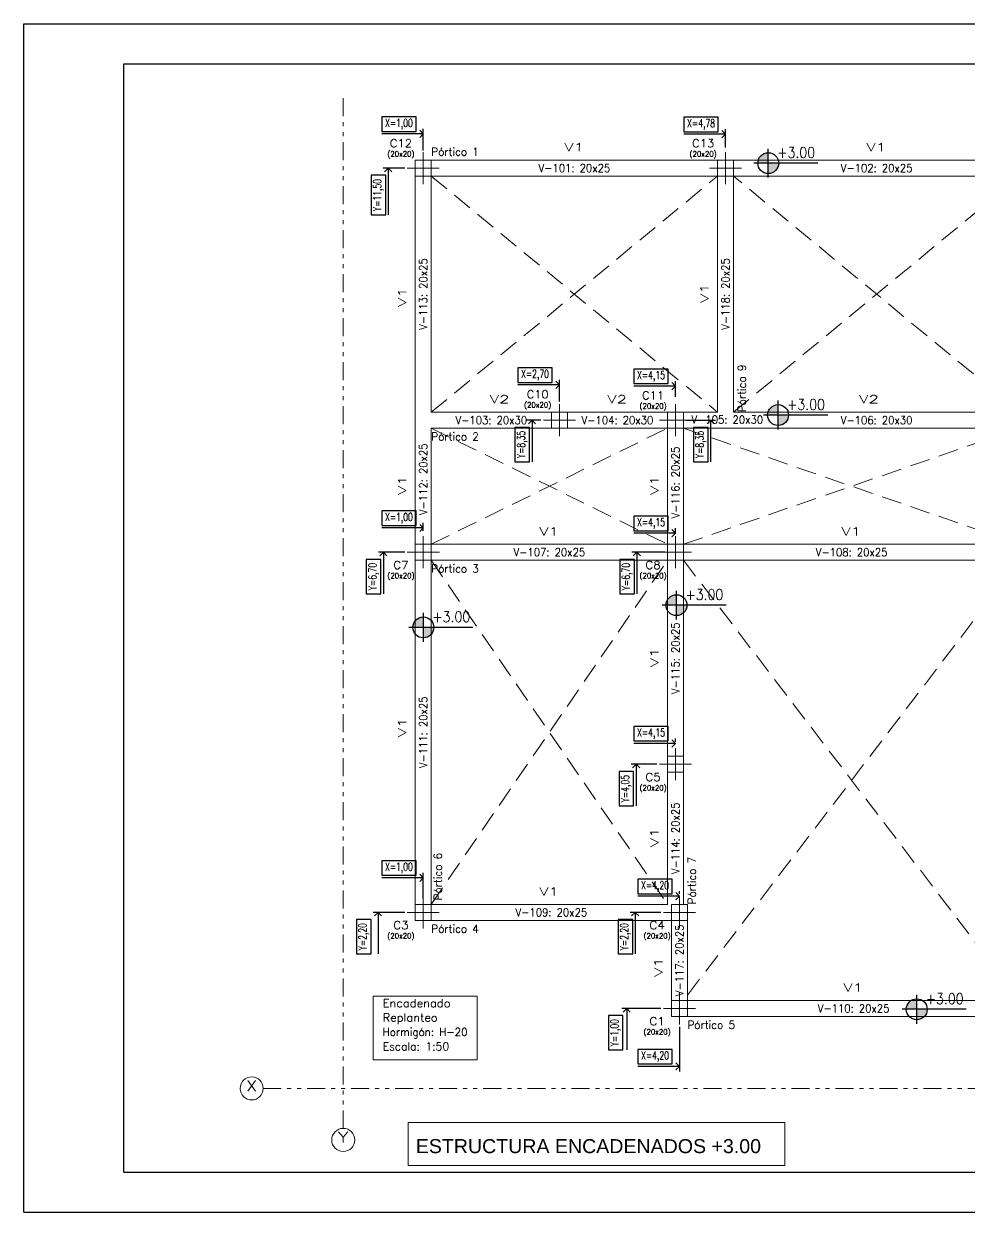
# Model space of a CAD drawing. Header units: millimetres. Extents: x 2686.2 to 2770.2, y 1378.2 to 1450.
# Drawn here: x 2686.19 to 2709.81, y 1378.24 to 1407.94 of the extents above; entities that cross this region are included whole.
import ezdxf
from ezdxf.enums import TextEntityAlignment as Align

# ---------------------------------------------------------------- set-up
doc = ezdxf.new("R2010")
doc.units = ezdxf.units.MM
doc.linetypes.add('CYPE_RAYAPUNTOPUNTO', pattern=[0.45, 0.225, -0.075, 0, -0.075, 0, -0.075])
doc.linetypes.add('TRAZO_HUECO', pattern=[0.75, 0.5, -0.25])
for name, color, linetype, lineweight in [('0.40', 3, 'Continuous', 40), ('COLUMNA_DIM', 4, 'Continuous', 9), ('COLUMNA_REF', 3, 'Continuous', 9), ('COLUMNAS_EJES', 1, 'Continuous', 0), ('COTAS_REF_LINEAS', 2, 'Continuous', 0), ('COTAS_REPLANTEO', 3, 'CYPE_RAYAPUNTOPUNTO', 0), ('PA_SIMB_HUEC', 7, 'Continuous', 0), ('PILAR_HORMIGON', 2, 'Continuous', 20), ('REFERENCIAS', 2, 'Continuous', 9), ('TABLAS', 1, 'Continuous', 9), ('VIG_CARAS', 5, 'Continuous', 9), ('VIG_DIM_VIGAS', 3, 'Continuous', 9), ('VIG_INT_DESC', 6, 'Continuous', 0), ('VIG_REF_PORTICOS', 3, 'Continuous', 9)]:
    doc.layers.add(name, color=color, linetype=linetype, lineweight=lineweight)
doc.layers.add('00-FORMATO', color=7, linetype='Continuous')
doc.layers.add('COTAS-PARCIALES', color=2, linetype='Continuous')
doc.styles.add('CYPETXT', font='romans__.ttf', dxfattribs={"height": 0.2})
doc.styles.add('Estilo1', font='romans.shx', dxfattribs={"width": 0.85, "height": 0.12})
doc.styles.add('FORMATO', font='swiss.ttf')
doc.styles.add('ROMANS-ICR', font='romans.shx', dxfattribs={"width": 0.7})
doc.dimstyles.new('COTA 1-100 Prog. X', dxfattribs={"dimscale": 0.1, "dimtxt": 2, "dimasz": 1.8, "dimexe": 1.25, "dimexo": 0.625, "dimgap": -0.625, "dimtad": 1, "dimjust": 2, "dimlfac": 0.5, "dimzin": 1, "dimtxsty": 'ROMANS-ICR', "dimblk": 'OPEN90', "dimcen": 2.5, "dimse1": 1, "dimsd1": 1, "dimclrt": 3, "dimadec": 0, "dimazin": 0, "dimtfac": 1, "dimtmove": 0, "dimatfit": 3, "dimfxl": 1.25, "dimarcsym": 0})
doc.dimstyles.new('COTA 1-100 Prog.Y', dxfattribs={"dimscale": 0.1, "dimtxt": 2, "dimasz": 1.8, "dimexe": 1.25, "dimexo": 0.625, "dimgap": -0.625, "dimtad": 1, "dimjust": 2, "dimlfac": 0.5, "dimzin": 1, "dimtxsty": 'ROMANS-ICR', "dimblk": 'OPEN90', "dimcen": 2.5, "dimse1": 1, "dimsd1": 1, "dimclrt": 3, "dimadec": 0, "dimazin": 0, "dimtfac": 1, "dimtmove": 0, "dimatfit": 3, "dimfxl": 1.25, "dimarcsym": 0})

# ---------------------------------------------------------------- blocks, each defined once
blk = doc.blocks.new('Ejes de la columna')
at = {"layer": 'COLUMNAS_EJES'}
for p, q in [((0, -0.5), (0, 0.5)), ((-0.5, 0), (0.5, 0))]:
    blk.add_line(p, q, dxfattribs=at)
blk = doc.blocks.new('_Open90')
at = {"layer": '0.40', "color": 0, "lineweight": -2}
for p, q in [((0, 0), (-1, 0)), ((-0.5, 0.5), (0, 0)), ((0, 0), (-0.5, -0.5))]:
    blk.add_line(p, q, dxfattribs=at)
blk = doc.blocks.new('*D34')
at = {"color": 0, "lineweight": -2, "transparency": 16777216}
for p, q in [((2695.993, 1387.027), (2695.135, 1387.027)), ((2695.135, 1387.027), (2695.135, 1386.664)), ((2695.993, 1386.664), (2695.993, 1387.027)), ((2696.173, 1386.083), (2696.173, 1386.727)), ((2695.135, 1386.664), (2695.993, 1386.664)), ((2695.993, 1386.602), (2695.135, 1386.602))]:
    blk.add_line(p, q, dxfattribs=at)
at = {"layer": 'Defpoints', "color": 0, "transparency": 16777216}
for p in [(2694.168, 1386.428), (2696.173, 1386.602), (2696.173, 1386.021)]:
    blk.add_point(p, dxfattribs=at)
at = {"color": 0, "lineweight": -2, "transparency": 16777216, "xscale": 0.18, "yscale": 0.18, "zscale": 0.18}
blk.add_blockref('_Open90', (2696.173, 1386.602), dxfattribs=at)
at = {"color": 3, "transparency": 16777216, "insert": (2695.564, 1386.846), "char_height": 0.2, "attachment_point": 5, "style": 'ROMANS-ICR'}
blk.add_mtext('X=1,00', dxfattribs=at)
blk = doc.blocks.new('*D74')
at = {"color": 0, "lineweight": -2, "transparency": 16777216}
for p, q in [((2694.868, 1385.557), (2694.505, 1385.557)), ((2694.505, 1385.557), (2694.505, 1384.699)), ((2694.868, 1384.699), (2694.868, 1385.557)), ((2695.711, 1385.737), (2694.917, 1385.737)), ((2695.042, 1385.557), (2695.042, 1384.699)), ((2694.505, 1384.699), (2694.868, 1384.699))]:
    blk.add_line(p, q, dxfattribs=at)
at = {"layer": 'Defpoints', "color": 0, "transparency": 16777216}
for p in [(2695.042, 1385.737), (2695.773, 1385.737), (2695.098, 1381.337)]:
    blk.add_point(p, dxfattribs=at)
at = {"color": 0, "lineweight": -2, "transparency": 16777216, "xscale": 0.18, "yscale": 0.18, "zscale": 0.18, "rotation": 90}
blk.add_blockref('_Open90', (2695.042, 1385.737), dxfattribs=at)
at = {"color": 3, "transparency": 16777216, "insert": (2694.687, 1385.128), "char_height": 0.2, "attachment_point": 5, "rotation": 90, "style": 'ROMANS-ICR'}
blk.add_mtext('Y=2,20', dxfattribs=at)
blk = doc.blocks.new('*D35')
at = {"color": 0, "lineweight": -2, "transparency": 16777216}
for p, q in [((2695.711, 1394.737), (2695.051, 1394.737)), ((2695.113, 1394.557), (2694.75, 1394.557)), ((2694.75, 1394.557), (2694.75, 1393.699)), ((2695.113, 1393.699), (2695.113, 1394.557)), ((2695.176, 1394.557), (2695.176, 1393.699)), ((2694.75, 1393.699), (2695.113, 1393.699))]:
    blk.add_line(p, q, dxfattribs=at)
at = {"layer": 'Defpoints', "color": 0, "transparency": 16777216}
for p in [(2695.176, 1394.737), (2695.773, 1394.737), (2695.231, 1381.337)]:
    blk.add_point(p, dxfattribs=at)
at = {"color": 0, "lineweight": -2, "transparency": 16777216, "xscale": 0.18, "yscale": 0.18, "zscale": 0.18, "rotation": 90}
blk.add_blockref('_Open90', (2695.176, 1394.737), dxfattribs=at)
at = {"color": 3, "transparency": 16777216, "insert": (2694.932, 1394.128), "char_height": 0.2, "attachment_point": 5, "rotation": 90, "style": 'ROMANS-ICR'}
blk.add_mtext('Y=6,70', dxfattribs=at)
blk = doc.blocks.new('*D36')
at = {"color": 0, "lineweight": -2, "transparency": 16777216}
for p, q in [((2699.111, 1398.037), (2698.764, 1398.037)), ((2698.826, 1397.857), (2698.463, 1397.857)), ((2698.463, 1397.857), (2698.463, 1396.999)), ((2698.826, 1396.999), (2698.826, 1397.857)), ((2698.889, 1397.857), (2698.889, 1396.999)), ((2698.463, 1396.999), (2698.826, 1396.999))]:
    blk.add_line(p, q, dxfattribs=at)
at = {"layer": 'Defpoints', "color": 0, "transparency": 16777216}
for p in [(2698.889, 1398.037), (2699.173, 1398.037), (2698.631, 1381.337)]:
    blk.add_point(p, dxfattribs=at)
at = {"color": 0, "lineweight": -2, "transparency": 16777216, "xscale": 0.18, "yscale": 0.18, "zscale": 0.18, "rotation": 90}
blk.add_blockref('_Open90', (2698.889, 1398.037), dxfattribs=at)
at = {"color": 3, "transparency": 16777216, "insert": (2698.645, 1397.428), "char_height": 0.2, "attachment_point": 5, "rotation": 90, "style": 'ROMANS-ICR'}
blk.add_mtext('Y=8,35', dxfattribs=at)
blk = doc.blocks.new('*D37')
at = {"color": 0, "lineweight": -2, "transparency": 16777216}
for p, q in [((2695.711, 1404.337), (2695.173, 1404.337)), ((2695.235, 1404.157), (2694.872, 1404.157)), ((2694.872, 1404.157), (2694.872, 1403.166)), ((2695.235, 1403.166), (2695.235, 1404.157)), ((2695.298, 1404.157), (2695.298, 1403.166)), ((2694.872, 1403.166), (2695.235, 1403.166))]:
    blk.add_line(p, q, dxfattribs=at)
at = {"layer": 'Defpoints', "color": 0, "transparency": 16777216}
for p in [(2695.298, 1404.337), (2695.773, 1404.337), (2695.231, 1381.337)]:
    blk.add_point(p, dxfattribs=at)
at = {"color": 0, "lineweight": -2, "transparency": 16777216, "xscale": 0.18, "yscale": 0.18, "zscale": 0.18, "rotation": 90}
blk.add_blockref('_Open90', (2695.298, 1404.337), dxfattribs=at)
at = {"color": 3, "transparency": 16777216, "insert": (2695.054, 1403.662), "char_height": 0.2, "attachment_point": 5, "rotation": 90, "style": 'ROMANS-ICR'}
blk.add_mtext('Y=11,50', dxfattribs=at)
blk = doc.blocks.new('*D38')
at = {"color": 0, "lineweight": -2, "transparency": 16777216}
for p, q in [((2702.011, 1389.437), (2701.365, 1389.437)), ((2701.427, 1389.257), (2701.064, 1389.257)), ((2701.064, 1389.257), (2701.064, 1388.399)), ((2701.427, 1388.399), (2701.427, 1389.257)), ((2701.49, 1389.257), (2701.49, 1388.399)), ((2701.064, 1388.399), (2701.427, 1388.399))]:
    blk.add_line(p, q, dxfattribs=at)
at = {"layer": 'Defpoints', "color": 0, "transparency": 16777216}
for p in [(2701.49, 1389.437), (2702.073, 1389.437), (2701.531, 1381.337)]:
    blk.add_point(p, dxfattribs=at)
at = {"color": 0, "lineweight": -2, "transparency": 16777216, "xscale": 0.18, "yscale": 0.18, "zscale": 0.18, "rotation": 90}
blk.add_blockref('_Open90', (2701.49, 1389.437), dxfattribs=at)
at = {"color": 3, "transparency": 16777216, "insert": (2701.245, 1388.828), "char_height": 0.2, "attachment_point": 5, "rotation": 90, "style": 'ROMANS-ICR'}
blk.add_mtext('Y=4,05', dxfattribs=at)
blk = doc.blocks.new('*D39')
at = {"color": 0, "lineweight": -2, "transparency": 16777216}
for p, q in [((2702.736, 1398.037), (2703.476, 1398.037)), ((2703.288, 1397.857), (2702.925, 1397.857)), ((2702.925, 1397.857), (2702.925, 1396.999)), ((2703.288, 1396.999), (2703.288, 1397.857)), ((2703.351, 1397.857), (2703.351, 1396.999)), ((2702.925, 1396.999), (2703.288, 1396.999))]:
    blk.add_line(p, q, dxfattribs=at)
at = {"layer": 'Defpoints', "color": 0, "transparency": 16777216}
for p in [(2702.673, 1398.037), (2703.351, 1398.037), (2701.531, 1381.337)]:
    blk.add_point(p, dxfattribs=at)
at = {"color": 0, "lineweight": -2, "transparency": 16777216, "xscale": 0.18, "yscale": 0.18, "zscale": 0.18, "rotation": 90}
blk.add_blockref('_Open90', (2703.351, 1398.037), dxfattribs=at)
at = {"color": 3, "transparency": 16777216, "insert": (2703.107, 1397.428), "char_height": 0.2, "attachment_point": 5, "rotation": 90, "style": 'ROMANS-ICR'}
blk.add_mtext('Y=8,35', dxfattribs=at)
blk = doc.blocks.new('*D40')
at = {"color": 0, "lineweight": -2, "transparency": 16777216}
for p, q in [((2702.211, 1394.737), (2701.385, 1394.737)), ((2701.447, 1394.557), (2701.084, 1394.557)), ((2701.084, 1394.557), (2701.084, 1393.699)), ((2701.447, 1393.699), (2701.447, 1394.557)), ((2701.51, 1394.557), (2701.51, 1393.699)), ((2701.084, 1393.699), (2701.447, 1393.699))]:
    blk.add_line(p, q, dxfattribs=at)
at = {"layer": 'Defpoints', "color": 0, "transparency": 16777216}
for p in [(2701.51, 1394.737), (2702.273, 1394.737), (2701.731, 1381.337)]:
    blk.add_point(p, dxfattribs=at)
at = {"color": 0, "lineweight": -2, "transparency": 16777216, "xscale": 0.18, "yscale": 0.18, "zscale": 0.18, "rotation": 90}
blk.add_blockref('_Open90', (2701.51, 1394.737), dxfattribs=at)
at = {"color": 3, "transparency": 16777216, "insert": (2701.266, 1394.128), "char_height": 0.2, "attachment_point": 5, "rotation": 90, "style": 'ROMANS-ICR'}
blk.add_mtext('Y=6,70', dxfattribs=at)
blk = doc.blocks.new('*D75')
at = {"color": 0, "lineweight": -2, "transparency": 16777216}
for p, q in [((2701.16, 1383.157), (2700.797, 1383.157)), ((2700.797, 1383.157), (2700.797, 1382.299)), ((2702.111, 1383.337), (2701.13, 1383.337)), ((2701.16, 1382.299), (2701.16, 1383.157)), ((2701.255, 1383.157), (2701.255, 1382.299)), ((2700.797, 1382.299), (2701.16, 1382.299))]:
    blk.add_line(p, q, dxfattribs=at)
at = {"layer": 'Defpoints', "color": 0, "transparency": 16777216}
for p in [(2701.255, 1383.337), (2702.173, 1383.337), (2701.961, 1381.337)]:
    blk.add_point(p, dxfattribs=at)
at = {"color": 0, "lineweight": -2, "transparency": 16777216, "xscale": 0.18, "yscale": 0.18, "zscale": 0.18, "rotation": 90}
blk.add_blockref('_Open90', (2701.255, 1383.337), dxfattribs=at)
at = {"color": 3, "transparency": 16777216, "insert": (2700.979, 1382.728), "char_height": 0.2, "attachment_point": 5, "rotation": 90, "style": 'ROMANS-ICR'}
blk.add_mtext('Y=1,00', dxfattribs=at)
blk = doc.blocks.new('*D44')
at = {"color": 0, "lineweight": -2, "transparency": 16777216}
for p, q in [((2701.404, 1385.557), (2701.041, 1385.557)), ((2701.041, 1385.557), (2701.041, 1384.699)), ((2702.111, 1385.737), (2701.342, 1385.737)), ((2701.404, 1384.699), (2701.404, 1385.557)), ((2701.467, 1385.557), (2701.467, 1384.699)), ((2701.041, 1384.699), (2701.404, 1384.699))]:
    blk.add_line(p, q, dxfattribs=at)
at = {"layer": 'Defpoints', "color": 0, "transparency": 16777216}
for p in [(2701.467, 1385.737), (2702.173, 1385.737), (2702.406, 1381.337)]:
    blk.add_point(p, dxfattribs=at)
at = {"color": 0, "lineweight": -2, "transparency": 16777216, "xscale": 0.18, "yscale": 0.18, "zscale": 0.18, "rotation": 90}
blk.add_blockref('_Open90', (2701.467, 1385.737), dxfattribs=at)
at = {"color": 3, "transparency": 16777216, "insert": (2701.223, 1385.128), "char_height": 0.2, "attachment_point": 5, "rotation": 90, "style": 'ROMANS-ICR'}
blk.add_mtext('Y=2,20', dxfattribs=at)
blk = doc.blocks.new('*D76')
at = {"color": 0, "lineweight": -2, "transparency": 16777216}
for p, q in [((2695.993, 1405.616), (2695.135, 1405.616)), ((2695.135, 1405.616), (2695.135, 1405.253)), ((2695.993, 1405.253), (2695.993, 1405.616)), ((2695.135, 1405.253), (2695.993, 1405.253)), ((2695.993, 1405.191), (2695.135, 1405.191)), ((2696.173, 1404.773), (2696.173, 1405.316))]:
    blk.add_line(p, q, dxfattribs=at)
at = {"layer": 'Defpoints', "color": 0, "transparency": 16777216}
for p in [(2696.173, 1405.191), (2694.173, 1404.711), (2696.173, 1404.711)]:
    blk.add_point(p, dxfattribs=at)
at = {"color": 0, "lineweight": -2, "transparency": 16777216, "xscale": 0.18, "yscale": 0.18, "zscale": 0.18}
blk.add_blockref('_Open90', (2696.173, 1405.191), dxfattribs=at)
at = {"color": 3, "transparency": 16777216, "insert": (2695.564, 1405.435), "char_height": 0.2, "attachment_point": 5, "style": 'ROMANS-ICR'}
blk.add_mtext('X=1,00', dxfattribs=at)
blk = doc.blocks.new('*D77')
at = {"color": 0, "lineweight": -2, "transparency": 16777216}
for p, q in [((2703.543, 1405.607), (2702.685, 1405.607)), ((2702.685, 1405.607), (2702.685, 1405.244)), ((2703.543, 1405.244), (2703.543, 1405.607)), ((2702.685, 1405.244), (2703.543, 1405.244)), ((2703.543, 1405.182), (2702.685, 1405.182)), ((2703.723, 1404.851), (2703.723, 1405.307))]:
    blk.add_line(p, q, dxfattribs=at)
at = {"layer": 'Defpoints', "color": 0, "transparency": 16777216}
for p in [(2703.723, 1405.182), (2694.173, 1404.789), (2703.723, 1404.789)]:
    blk.add_point(p, dxfattribs=at)
at = {"color": 0, "lineweight": -2, "transparency": 16777216, "xscale": 0.18, "yscale": 0.18, "zscale": 0.18}
blk.add_blockref('_Open90', (2703.723, 1405.182), dxfattribs=at)
at = {"color": 3, "transparency": 16777216, "insert": (2703.114, 1405.426), "char_height": 0.2, "attachment_point": 5, "style": 'ROMANS-ICR'}
blk.add_mtext('X=4,78', dxfattribs=at)
blk = doc.blocks.new('*D78')
at = {"color": 0, "lineweight": -2, "transparency": 16777216}
for p, q in [((2711.093, 1405.403), (2710.235, 1405.403)), ((2710.235, 1405.403), (2710.235, 1405.04)), ((2711.093, 1405.04), (2711.093, 1405.403)), ((2710.235, 1405.04), (2711.093, 1405.04)), ((2711.093, 1404.977), (2710.235, 1404.977)), ((2711.273, 1404.8), (2711.273, 1405.102))]:
    blk.add_line(p, q, dxfattribs=at)
at = {"layer": 'Defpoints', "color": 0, "transparency": 16777216}
for p in [(2711.273, 1404.977), (2711.273, 1404.737), (2694.173, 1404.398)]:
    blk.add_point(p, dxfattribs=at)
at = {"color": 0, "lineweight": -2, "transparency": 16777216, "xscale": 0.18, "yscale": 0.18, "zscale": 0.18}
blk.add_blockref('_Open90', (2711.273, 1404.977), dxfattribs=at)
at = {"color": 3, "transparency": 16777216, "insert": (2710.664, 1405.221), "char_height": 0.2, "attachment_point": 5, "style": 'ROMANS-ICR'}
blk.add_mtext('X=8,55', dxfattribs=at)
blk = doc.blocks.new('*D79')
at = {"color": 0, "lineweight": -2, "transparency": 16777216}
for p, q in [((2699.393, 1399.345), (2698.535, 1399.345)), ((2698.535, 1399.345), (2698.535, 1398.982)), ((2699.393, 1398.982), (2699.393, 1399.345)), ((2698.535, 1398.982), (2699.393, 1398.982)), ((2699.393, 1398.92), (2698.535, 1398.92)), ((2699.573, 1398.5), (2699.573, 1399.045))]:
    blk.add_line(p, q, dxfattribs=at)
at = {"layer": 'Defpoints', "color": 0, "transparency": 16777216}
for p in [(2699.573, 1398.92), (2699.573, 1398.437), (2694.173, 1397.421)]:
    blk.add_point(p, dxfattribs=at)
at = {"color": 0, "lineweight": -2, "transparency": 16777216, "xscale": 0.18, "yscale": 0.18, "zscale": 0.18}
blk.add_blockref('_Open90', (2699.573, 1398.92), dxfattribs=at)
at = {"color": 3, "transparency": 16777216, "insert": (2698.964, 1399.164), "char_height": 0.2, "attachment_point": 5, "style": 'ROMANS-ICR'}
blk.add_mtext('X=2,70', dxfattribs=at)
blk = doc.blocks.new('*D80')
at = {"color": 0, "lineweight": -2, "transparency": 16777216}
for p, q in [((2702.293, 1399.314), (2701.435, 1399.314)), ((2701.435, 1399.314), (2701.435, 1398.951)), ((2702.293, 1398.951), (2702.293, 1399.314)), ((2701.435, 1398.951), (2702.293, 1398.951)), ((2702.293, 1398.888), (2701.435, 1398.888)), ((2702.473, 1398.618), (2702.473, 1399.013))]:
    blk.add_line(p, q, dxfattribs=at)
at = {"layer": 'Defpoints', "color": 0, "transparency": 16777216}
for p in [(2702.473, 1398.888), (2694.173, 1398.556), (2702.473, 1398.556)]:
    blk.add_point(p, dxfattribs=at)
at = {"color": 0, "lineweight": -2, "transparency": 16777216, "xscale": 0.18, "yscale": 0.18, "zscale": 0.18}
blk.add_blockref('_Open90', (2702.473, 1398.888), dxfattribs=at)
at = {"color": 3, "transparency": 16777216, "insert": (2701.864, 1399.133), "char_height": 0.2, "attachment_point": 5, "style": 'ROMANS-ICR'}
blk.add_mtext('X=4,15', dxfattribs=at)
blk = doc.blocks.new('*D81')
at = {"color": 0, "lineweight": -2, "transparency": 16777216}
for p, q in [((2695.994, 1395.77), (2695.135, 1395.77)), ((2695.135, 1395.77), (2695.135, 1395.407)), ((2695.994, 1395.407), (2695.994, 1395.77)), ((2695.135, 1395.407), (2695.994, 1395.407)), ((2695.994, 1395.344), (2695.135, 1395.344)), ((2696.174, 1395.269), (2696.174, 1395.469))]:
    blk.add_line(p, q, dxfattribs=at)
at = {"layer": 'Defpoints', "color": 0, "transparency": 16777216}
for p in [(2696.174, 1395.344), (2694.173, 1395.206), (2696.174, 1395.206)]:
    blk.add_point(p, dxfattribs=at)
at = {"color": 0, "lineweight": -2, "transparency": 16777216, "xscale": 0.18, "yscale": 0.18, "zscale": 0.18}
blk.add_blockref('_Open90', (2696.174, 1395.344), dxfattribs=at)
at = {"color": 3, "transparency": 16777216, "insert": (2695.564, 1395.588), "char_height": 0.2, "attachment_point": 5, "style": 'ROMANS-ICR'}
blk.add_mtext('X=1,00', dxfattribs=at)
blk = doc.blocks.new('*D82')
at = {"color": 0, "lineweight": -2, "transparency": 16777216}
for p, q in [((2702.293, 1395.638), (2701.435, 1395.638)), ((2701.435, 1395.638), (2701.435, 1395.275)), ((2702.293, 1395.275), (2702.293, 1395.638)), ((2702.473, 1395.2), (2702.473, 1395.337)), ((2701.435, 1395.275), (2702.293, 1395.275)), ((2702.293, 1395.212), (2701.435, 1395.212))]:
    blk.add_line(p, q, dxfattribs=at)
at = {"layer": 'Defpoints', "color": 0, "transparency": 16777216}
for p in [(2694.173, 1395.344), (2702.473, 1395.212), (2702.473, 1395.137)]:
    blk.add_point(p, dxfattribs=at)
at = {"color": 0, "lineweight": -2, "transparency": 16777216, "xscale": 0.18, "yscale": 0.18, "zscale": 0.18}
blk.add_blockref('_Open90', (2702.473, 1395.212), dxfattribs=at)
at = {"color": 3, "transparency": 16777216, "insert": (2701.864, 1395.456), "char_height": 0.2, "attachment_point": 5, "style": 'ROMANS-ICR'}
blk.add_mtext('X=4,15', dxfattribs=at)
blk = doc.blocks.new('*D83')
at = {"color": 0, "lineweight": -2, "transparency": 16777216}
for p, q in [((2711.093, 1395.783), (2710.235, 1395.783)), ((2710.235, 1395.783), (2710.235, 1395.42)), ((2711.093, 1395.42), (2711.093, 1395.783)), ((2710.235, 1395.42), (2711.093, 1395.42)), ((2711.093, 1395.357), (2710.235, 1395.357)), ((2711.273, 1395.2), (2711.273, 1395.482))]:
    blk.add_line(p, q, dxfattribs=at)
at = {"layer": 'Defpoints', "color": 0, "transparency": 16777216}
for p in [(2711.273, 1395.357), (2694.173, 1395.212), (2711.273, 1395.137)]:
    blk.add_point(p, dxfattribs=at)
at = {"color": 0, "lineweight": -2, "transparency": 16777216, "xscale": 0.18, "yscale": 0.18, "zscale": 0.18}
blk.add_blockref('_Open90', (2711.273, 1395.357), dxfattribs=at)
at = {"color": 3, "transparency": 16777216, "insert": (2710.664, 1395.601), "char_height": 0.2, "attachment_point": 5, "style": 'ROMANS-ICR'}
blk.add_mtext('X=8,55', dxfattribs=at)
blk = doc.blocks.new('*D84')
at = {"color": 0, "lineweight": -2, "transparency": 16777216}
for p, q in [((2702.293, 1390.383), (2701.435, 1390.383)), ((2701.435, 1390.383), (2701.435, 1390.02)), ((2702.293, 1390.02), (2702.293, 1390.383)), ((2701.435, 1390.02), (2702.293, 1390.02)), ((2702.473, 1389.999), (2702.473, 1390.082)), ((2702.293, 1389.957), (2701.435, 1389.957))]:
    blk.add_line(p, q, dxfattribs=at)
at = {"layer": 'Defpoints', "color": 0, "transparency": 16777216}
for p in [(2694.173, 1389.936), (2702.473, 1389.957), (2702.473, 1389.936)]:
    blk.add_point(p, dxfattribs=at)
at = {"color": 0, "lineweight": -2, "transparency": 16777216, "xscale": 0.18, "yscale": 0.18, "zscale": 0.18}
blk.add_blockref('_Open90', (2702.473, 1389.957), dxfattribs=at)
at = {"color": 3, "transparency": 16777216, "insert": (2701.864, 1390.201), "char_height": 0.2, "attachment_point": 5, "style": 'ROMANS-ICR'}
blk.add_mtext('X=4,15', dxfattribs=at)
blk = doc.blocks.new('*D85')
at = {"color": 0, "lineweight": -2, "transparency": 16777216}
for p, q in [((2711.093, 1390.505), (2710.235, 1390.505)), ((2710.235, 1390.505), (2710.235, 1390.142)), ((2711.093, 1390.142), (2711.093, 1390.505)), ((2710.235, 1390.142), (2711.093, 1390.142)), ((2711.093, 1390.08), (2710.235, 1390.08)), ((2711.273, 1389.9), (2711.273, 1390.205))]:
    blk.add_line(p, q, dxfattribs=at)
at = {"layer": 'Defpoints', "color": 0, "transparency": 16777216}
for p in [(2711.273, 1390.08), (2711.273, 1389.837), (2694.173, 1389.448)]:
    blk.add_point(p, dxfattribs=at)
at = {"color": 0, "lineweight": -2, "transparency": 16777216, "xscale": 0.18, "yscale": 0.18, "zscale": 0.18}
blk.add_blockref('_Open90', (2711.273, 1390.08), dxfattribs=at)
at = {"color": 3, "transparency": 16777216, "insert": (2710.664, 1390.324), "char_height": 0.2, "attachment_point": 5, "style": 'ROMANS-ICR'}
blk.add_mtext('X=8,55', dxfattribs=at)
blk = doc.blocks.new('*D86')
at = {"color": 0, "lineweight": -2, "transparency": 16777216}
for p, q in [((2702.393, 1386.566), (2701.535, 1386.566)), ((2701.535, 1386.566), (2701.535, 1386.202)), ((2702.393, 1386.202), (2702.393, 1386.566)), ((2701.535, 1386.202), (2702.393, 1386.202)), ((2702.393, 1386.14), (2701.535, 1386.14)), ((2702.573, 1386.2), (2702.573, 1386.265))]:
    blk.add_line(p, q, dxfattribs=at)
at = {"layer": 'Defpoints', "color": 0, "transparency": 16777216}
for p in [(2694.173, 1386.817), (2702.573, 1386.14), (2702.573, 1386.137)]:
    blk.add_point(p, dxfattribs=at)
at = {"color": 0, "lineweight": -2, "transparency": 16777216, "xscale": 0.18, "yscale": 0.18, "zscale": 0.18}
blk.add_blockref('_Open90', (2702.573, 1386.14), dxfattribs=at)
at = {"color": 3, "transparency": 16777216, "insert": (2701.964, 1386.384), "char_height": 0.2, "attachment_point": 5, "style": 'ROMANS-ICR'}
blk.add_mtext('X=4,20', dxfattribs=at)
blk = doc.blocks.new('*D87')
at = {"color": 0, "lineweight": -2, "transparency": 16777216}
for p, q in [((2702.573, 1382.875), (2702.573, 1381.764)), ((2702.393, 1382.314), (2701.535, 1382.314)), ((2701.535, 1382.314), (2701.535, 1381.951)), ((2702.393, 1381.951), (2702.393, 1382.314)), ((2701.535, 1381.951), (2702.393, 1381.951)), ((2702.393, 1381.889), (2701.535, 1381.889))]:
    blk.add_line(p, q, dxfattribs=at)
at = {"layer": 'Defpoints', "color": 0, "transparency": 16777216}
for p in [(2694.173, 1383.107), (2702.573, 1382.937), (2702.573, 1381.889)]:
    blk.add_point(p, dxfattribs=at)
at = {"color": 0, "lineweight": -2, "transparency": 16777216, "xscale": 0.18, "yscale": 0.18, "zscale": 0.18}
blk.add_blockref('_Open90', (2702.573, 1381.889), dxfattribs=at)
at = {"color": 3, "transparency": 16777216, "insert": (2701.964, 1382.133), "char_height": 0.2, "attachment_point": 5, "style": 'ROMANS-ICR'}
blk.add_mtext('X=4,20', dxfattribs=at)
blk = doc.blocks.new('*D88')
at = {"color": 0, "lineweight": -2, "transparency": 16777216}
for p, q in [((2711.093, 1384.37), (2710.235, 1384.37)), ((2710.235, 1384.37), (2710.235, 1384.007)), ((2711.093, 1384.007), (2711.093, 1384.37)), ((2711.273, 1383.597), (2711.273, 1384.069)), ((2710.235, 1384.007), (2711.093, 1384.007)), ((2711.093, 1383.944), (2710.235, 1383.944))]:
    blk.add_line(p, q, dxfattribs=at)
at = {"layer": 'Defpoints', "color": 0, "transparency": 16777216}
for p in [(2711.273, 1383.944), (2711.273, 1383.534), (2694.173, 1382.622)]:
    blk.add_point(p, dxfattribs=at)
at = {"color": 0, "lineweight": -2, "transparency": 16777216, "xscale": 0.18, "yscale": 0.18, "zscale": 0.18}
blk.add_blockref('_Open90', (2711.273, 1383.944), dxfattribs=at)
at = {"color": 3, "transparency": 16777216, "insert": (2710.664, 1384.188), "char_height": 0.2, "attachment_point": 5, "style": 'ROMANS-ICR'}
blk.add_mtext('X=8,55', dxfattribs=at)

msp = doc.modelspace()

# ---------------------------------------------------------------- hatches: boundary and pattern name
at = {"layer": 'COTAS-PARCIALES', "ltscale": 0.25}
h = msp.add_hatch(color=256, dxfattribs=at)
h.dxf.hatch_style = 1
h.paths.add_polyline_path([(2704.791, 1404.461), (2704.791, 1404.722, 0.414214), (2704.53, 1404.461)])
h.paths.add_polyline_path([(2704.791, 1404.2, 0.414214), (2705.052, 1404.461), (2704.791, 1404.461)])
h = msp.add_hatch(color=256, dxfattribs=at)
h.dxf.hatch_style = 1
h.paths.add_polyline_path([(2705.037, 1398.165), (2705.037, 1398.426, 0.414214), (2704.776, 1398.165)])
h.paths.add_polyline_path([(2705.037, 1397.903, 0.414214), (2705.298, 1398.165), (2705.037, 1398.165)])
h = msp.add_hatch(color=256, dxfattribs=at)
h.dxf.hatch_style = 1
h.paths.add_polyline_path([(2702.498, 1393.414), (2702.498, 1393.675, 0.414214), (2702.237, 1393.414)])
h.paths.add_polyline_path([(2702.498, 1393.153, 0.414214), (2702.759, 1393.414), (2702.498, 1393.414)])
h = msp.add_hatch(color=256, dxfattribs=at)
h.dxf.hatch_style = 1
h.paths.add_polyline_path([(2696.175, 1392.859), (2696.175, 1393.12, 0.414214), (2695.914, 1392.859)])
h.paths.add_polyline_path([(2696.175, 1392.598, 0.414214), (2696.437, 1392.859), (2696.175, 1392.859)])
h = msp.add_hatch(color=256, dxfattribs=at)
h.dxf.hatch_style = 1
h.paths.add_polyline_path([(2708.501, 1383.315), (2708.501, 1383.576, 0.414214), (2708.239, 1383.315)])
h.paths.add_polyline_path([(2708.501, 1383.053, 0.414214), (2708.762, 1383.315), (2708.501, 1383.315)])

# ---------------------------------------------------------------- linework, layer by layer
at = {"layer": '00-FORMATO', "color": 3, "ltscale": 0.1}
for p, q in [((2686.192, 1378.243), (2686.192, 1407.943)), ((2686.192, 1407.943), (2770.192, 1407.943)), ((2688.692, 1379.243), (2688.692, 1406.943)), ((2688.692, 1406.943), (2769.192, 1406.943)), ((2688.692, 1379.243), (2769.192, 1379.243)), ((2686.192, 1378.243), (2770.192, 1378.243))]:
    msp.add_line(p, q, dxfattribs=at)
at = {"layer": 'COTAS-PARCIALES', "ltscale": 0.25}
for p, q in [((2704.791, 1404.1), (2704.791, 1404.822)), ((2706.03, 1404.461), (2704.43, 1404.461)), ((2705.037, 1397.803), (2705.037, 1398.526)), ((2706.276, 1398.165), (2704.676, 1398.165)), ((2702.498, 1393.053), (2702.498, 1393.775)), ((2703.737, 1393.414), (2702.137, 1393.414)), ((2696.175, 1392.498), (2696.175, 1393.22)), ((2697.414, 1392.859), (2695.814, 1392.859)), ((2708.501, 1382.953), (2708.501, 1383.676)), ((2709.739, 1383.315), (2708.139, 1383.315))]:
    msp.add_line(p, q, dxfattribs=at)
for centre in [(2704.791, 1404.461), (2705.037, 1398.165), (2702.498, 1393.414), (2696.175, 1392.859), (2708.501, 1383.315)]:
    msp.add_circle(centre, 0.261, dxfattribs=at)
at = {"layer": 'COTAS_REF_LINEAS'}
for centre in [(2691.886, 1381.337), (2694.173, 1380.05)]:
    msp.add_circle(centre, 0.288, dxfattribs=at)
at = {"layer": 'COTAS_REPLANTEO', "ltscale": 2}
for p, q in [((2694.173, 1380.337), (2694.173, 1406.134)), ((2692.173, 1381.337), (2714.167, 1381.337))]:
    msp.add_line(p, q, dxfattribs=at)
at = {"layer": 'PA_SIMB_HUEC', "linetype": 'TRAZO_HUECO'}
for p, q in [((2696.373, 1398.237), (2703.523, 1404.137)), ((2696.373, 1404.137), (2703.523, 1398.237)), ((2711.073, 1398.237), (2703.923, 1404.137)), ((2703.923, 1398.237), (2711.073, 1404.137)), ((2696.373, 1394.937), (2702.273, 1397.837)), ((2696.373, 1397.837), (2702.273, 1394.937)), ((2702.673, 1394.937), (2711.073, 1397.837)), ((2702.673, 1397.837), (2711.073, 1394.937)), ((2696.373, 1385.937), (2702.273, 1394.537)), ((2696.373, 1394.537), (2702.273, 1385.937)), ((2702.673, 1394.537), (2711.073, 1383.537)), ((2702.773, 1383.668), (2711.073, 1394.537))]:
    msp.add_line(p, q, dxfattribs=at)
at = {"layer": 'PILAR_HORMIGON'}
for points in [[(2695.973, 1404.137), (2696.373, 1404.137), (2696.373, 1404.537), (2695.973, 1404.537), (2695.973, 1404.137)], [(2703.523, 1404.137), (2703.923, 1404.137), (2703.923, 1404.537), (2703.523, 1404.537), (2703.523, 1404.137)], [(2699.373, 1397.837), (2699.773, 1397.837), (2699.773, 1398.237), (2699.373, 1398.237), (2699.373, 1397.837)], [(2702.273, 1397.837), (2702.673, 1397.837), (2702.673, 1398.237), (2702.273, 1398.237), (2702.273, 1397.837)], [(2695.974, 1394.537), (2696.374, 1394.537), (2696.374, 1394.937), (2695.974, 1394.937), (2695.974, 1394.537)], [(2702.273, 1394.537), (2702.673, 1394.537), (2702.673, 1394.937), (2702.273, 1394.937), (2702.273, 1394.537)], [(2702.273, 1389.237), (2702.673, 1389.237), (2702.673, 1389.637), (2702.273, 1389.637), (2702.273, 1389.237)], [(2695.973, 1385.537), (2696.373, 1385.537), (2696.373, 1385.937), (2695.973, 1385.937), (2695.973, 1385.537)], [(2702.373, 1385.537), (2702.773, 1385.537), (2702.773, 1385.937), (2702.373, 1385.937), (2702.373, 1385.537)], [(2702.373, 1383.137), (2702.773, 1383.137), (2702.773, 1383.537), (2702.373, 1383.537), (2702.373, 1383.137)]]:
    msp.add_lwpolyline(points, dxfattribs=at)
at = {"layer": 'REFERENCIAS', "ltscale": 10}
msp.add_lwpolyline([(2695.796, 1380.485), (2705.207, 1380.485), (2705.207, 1379.412), (2695.796, 1379.412)], close=True, dxfattribs=at)
at = {"layer": 'TABLAS'}
msp.add_lwpolyline([(2694.919, 1382.053), (2697.52, 1382.053), (2697.52, 1383.643), (2694.919, 1383.643), (2694.919, 1382.053)], dxfattribs=at)
at = {"layer": 'VIG_CARAS'}
for p, q in [((2696.373, 1404.537), (2703.523, 1404.537)), ((2703.923, 1404.537), (2711.073, 1404.537)), ((2695.973, 1385.937), (2695.973, 1404.137)), ((2696.373, 1404.137), (2703.523, 1404.137)), ((2696.373, 1398.237), (2696.373, 1404.137)), ((2703.523, 1398.237), (2703.523, 1404.137)), ((2703.923, 1404.137), (2711.073, 1404.137)), ((2703.923, 1398.237), (2703.923, 1404.137)), ((2696.373, 1398.237), (2699.373, 1398.237)), ((2699.773, 1398.237), (2702.273, 1398.237)), ((2702.673, 1398.237), (2703.523, 1398.237)), ((2703.923, 1398.237), (2711.073, 1398.237)), ((2696.373, 1394.937), (2696.373, 1397.837)), ((2696.373, 1397.837), (2699.373, 1397.837)), ((2699.773, 1397.837), (2702.273, 1397.837)), ((2702.273, 1394.937), (2702.273, 1397.837)), ((2702.673, 1397.837), (2711.073, 1397.837)), ((2702.673, 1394.937), (2702.673, 1397.837)), ((2696.374, 1394.937), (2702.273, 1394.937)), ((2702.673, 1394.937), (2711.073, 1394.937)), ((2696.373, 1385.937), (2696.373, 1394.537)), ((2696.374, 1394.537), (2702.273, 1394.537)), ((2702.273, 1389.637), (2702.273, 1394.537)), ((2702.673, 1394.537), (2711.073, 1394.537)), ((2702.673, 1389.637), (2702.673, 1394.537)), ((2702.273, 1385.937), (2702.273, 1389.237)), ((2702.673, 1385.937), (2702.673, 1389.237)), ((2696.373, 1385.937), (2702.273, 1385.937)), ((2696.373, 1385.537), (2702.373, 1385.537)), ((2702.373, 1383.537), (2702.373, 1385.537)), ((2702.773, 1383.537), (2702.773, 1385.537)), ((2702.773, 1383.537), (2711.073, 1383.537)), ((2702.773, 1383.137), (2711.073, 1383.137))]:
    msp.add_line(p, q, dxfattribs=at)

# ---------------------------------------------------------------- block references
at = {"layer": 'COLUMNAS_EJES', "xscale": 0.8, "yscale": 0.8, "zscale": 2}
for p in [(2696.173, 1404.337), (2703.723, 1404.337), (2699.573, 1398.037), (2702.473, 1398.037), (2696.174, 1394.737), (2702.473, 1394.737), (2702.473, 1389.437), (2696.173, 1385.737), (2702.573, 1385.737), (2702.573, 1383.337)]:
    msp.add_blockref('Ejes de la columna', p, dxfattribs=at)

# ---------------------------------------------------------------- texts
at = {"layer": '00-FORMATO', "color": 2, "ltscale": 0.1, "style": 'FORMATO'}
msp.add_text('ESTRUCTURA ENCADENADOS +3.00', height=0.35, dxfattribs=at).set_placement((2695.985, 1379.72))
at = {"layer": 'COLUMNA_DIM', "lineweight": 0, "style": 'CYPETXT', "width": 0.842426}
for p, p2 in [((2695.275, 1404.624), (2695.953, 1404.624)), ((2702.825, 1404.624), (2703.503, 1404.624)), ((2698.691, 1398.351), (2699.369, 1398.351)), ((2701.575, 1398.324), (2702.253, 1398.324)), ((2695.276, 1394.084), (2695.954, 1394.084)), ((2701.575, 1394.084), (2702.253, 1394.084)), ((2701.575, 1388.784), (2702.253, 1388.784)), ((2695.275, 1385.084), (2695.953, 1385.084)), ((2701.675, 1385.084), (2702.353, 1385.084)), ((2701.675, 1382.684), (2702.353, 1382.684))]:
    msp.add_text('(20x20)', height=0.1333, dxfattribs=at).set_placement(p, p2, align=Align.FIT)
at = {"layer": 'COLUMNA_REF', "style": 'CYPETXT'}
for s, width, p, p2 in [('C12', 0.883061, (2695.338, 1404.857), (2695.89, 1404.857)), ('C13', 0.883061, (2702.888, 1404.857), (2703.44, 1404.857)), ('C10', 0.883061, (2698.754, 1398.584), (2699.306, 1398.584)), ('C11', 0.883061, (2701.638, 1398.557), (2702.19, 1398.557)), ('C7', 0.887949, (2695.423, 1394.317), (2695.807, 1394.317)), ('C8', 0.887949, (2701.722, 1394.317), (2702.106, 1394.317)), ('C5', 0.887949, (2701.722, 1389.017), (2702.106, 1389.017)), ('C3', 0.887949, (2695.422, 1385.317), (2695.806, 1385.317)), ('C4', 0.887949, (2701.822, 1385.317), (2702.206, 1385.317)), ('C1', 0.887949, (2701.822, 1382.917), (2702.206, 1382.917))]:
    msp.add_text(s, height=0.2, dxfattribs=dict(at, width=width)).set_placement(p, p2, align=Align.FIT)
at = {"layer": 'COTAS-PARCIALES', "color": 2, "ltscale": 0.25, "char_height": 0.27, "width": 1.18842, "attachment_point": 1, "style": 'Estilo1'}
for insert in [(2705.052, 1404.861), (2705.298, 1398.565), (2702.759, 1393.814), (2696.437, 1393.259), (2708.762, 1383.715)]:
    msp.add_mtext('\\pi-0.035694;+3.00', dxfattribs=dict(at, insert=insert))
at = {"layer": 'COTAS_REF_LINEAS', "style": 'CYPETXT'}
for s, width, p, p2 in [('X', 1.027817, (2691.754, 1381.271), (2692.018, 1381.271)), ('Y', 1.138912, (2694.041, 1379.983), (2694.305, 1379.983))]:
    msp.add_text(s, height=0.267, dxfattribs=dict(at, width=width)).set_placement(p, p2, align=Align.FIT)
at = {"layer": 'TABLAS', "style": 'CYPETXT'}
for s, width, p, p2 in [('Encadenado', 0.9343, (2695.159, 1383.368), (2696.854, 1383.368)), ('Replanteo', 0.928362, (2695.159, 1383.008), (2696.533, 1383.008)), ('Hormigón: H-20', 0.814699, (2695.159, 1382.648), (2697.28, 1382.648)), ('Escala: 1:50', 0.852982, (2695.159, 1382.288), (2696.818, 1382.288))]:
    msp.add_text(s, height=0.2, dxfattribs=dict(at, width=width)).set_placement(p, p2, align=Align.FIT)
at = {"layer": 'VIG_DIM_VIGAS', "style": 'CYPETXT', "width": 0.800794}
for s, p, p2 in [('V-101: 20x25', (2699.053, 1404.237), (2700.844, 1404.237)), ('V-102: 20x25', (2706.603, 1404.237), (2708.394, 1404.237)), ('V-103: 20x30', (2696.978, 1397.937), (2698.769, 1397.937)), ('V-104: 20x30', (2700.128, 1397.937), (2701.919, 1397.937)), ('V-105: 20x30', (2702.873, 1397.95), (2704.664, 1397.95)), ('V-106: 20x30', (2706.603, 1397.937), (2708.394, 1397.937)), ('V-107: 20x25', (2698.428, 1394.637), (2700.219, 1394.637)), ('V-108: 20x25', (2705.978, 1394.637), (2707.769, 1394.637)), ('V-109: 20x25', (2698.478, 1385.637), (2700.269, 1385.637)), ('V-110: 20x25', (2706.028, 1383.237), (2707.819, 1383.237))]:
    msp.add_text(s, height=0.2, dxfattribs=at).set_placement(p, p2, align=Align.FIT)
for s, p, p2 in [('V-113: 20x25', (2696.273, 1400.292), (2696.273, 1402.083)), ('V-118: 20x25', (2703.823, 1400.292), (2703.823, 1402.083)), ('V-112: 20x25', (2696.273, 1395.665), (2696.273, 1397.456)), ('V-116: 20x25', (2702.573, 1395.583), (2702.573, 1397.374)), ('V-115: 20x25', (2702.573, 1391.192), (2702.573, 1392.983)), ('V-111: 20x25', (2696.273, 1389.342), (2696.273, 1391.133)), ('V-114: 20x25', (2702.573, 1386.692), (2702.573, 1388.483)), ('V-117: 20x25', (2702.673, 1383.642), (2702.673, 1385.433))]:
    msp.add_text(s, height=0.2, rotation=90, dxfattribs=at).set_placement(p, p2, align=Align.FIT)
at = {"layer": 'VIG_INT_DESC', "style": 'CYPETXT', "width": 1.234804}
for s, rotation, p, p2 in [(' V1', 359.822, (2699.486, 1404.76), (2700.188, 1404.758)), (' V1', 359.822, (2707.036, 1404.76), (2707.738, 1404.758)), (' V1', 89.822, (2703.296, 1400.755), (2703.299, 1401.457)), (' V1', 89.822, (2695.746, 1400.655), (2695.749, 1401.357)), (' V2', 359.822, (2697.623, 1398.46), (2698.326, 1398.458)), (' V2', 359.822, (2700.561, 1398.46), (2701.263, 1398.458)), (' V2', 359.822, (2706.851, 1398.46), (2707.553, 1398.458)), (' V1', 89.822, (2695.746, 1395.955), (2695.749, 1396.657)), (' V1', 89.822, (2702.046, 1395.955), (2702.049, 1396.657)), (' V1', 359.822, (2698.861, 1395.16), (2699.563, 1395.158)), (' V1', 359.822, (2706.411, 1395.16), (2707.113, 1395.158)), (' V1', 89.822, (2702.046, 1391.655), (2702.049, 1392.357)), (' V1', 89.822, (2695.746, 1389.905), (2695.749, 1390.607)), (' V1', 89.822, (2702.046, 1387.155), (2702.049, 1387.857)), (' V1', 359.822, (2698.861, 1386.16), (2699.563, 1386.158)), (' V1', 89.822, (2702.146, 1383.916), (2702.149, 1384.618)), (' V1', 359.822, (2706.461, 1383.76), (2707.163, 1383.758))]:
    msp.add_text(s, height=0.2, rotation=rotation, dxfattribs=at).set_placement(p, p2, align=Align.FIT)
at = {"layer": 'VIG_REF_PORTICOS', "style": 'CYPETXT', "width": 0.813084}
for s, p, p2 in [('Pórtico 1', (2696.373, 1404.647), (2697.561, 1404.647)), ('Pórtico 2', (2696.373, 1397.527), (2697.561, 1397.527)), ('Pórtico 3', (2696.374, 1394.227), (2697.562, 1394.227)), ('Pórtico 4', (2696.373, 1385.227), (2697.561, 1385.227)), ('Pórtico 5', (2702.773, 1382.827), (2703.961, 1382.827))]:
    msp.add_text(s, height=0.2, dxfattribs=at).set_placement(p, p2, align=Align.FIT)
for s, p, p2 in [('Pórtico 9', (2704.233, 1398.237), (2704.233, 1399.425)), ('Pórtico 6', (2696.637, 1386.036), (2696.637, 1387.224)), ('Pórtico 7', (2702.983, 1385.937), (2702.983, 1387.125))]:
    msp.add_text(s, height=0.2, rotation=90, dxfattribs=at).set_placement(p, p2, align=Align.FIT)

# ---------------------------------------------------------------- dimensions: what is measured, and where the dimension line sits
for base, p1, p2, picture, middle in [((2696.173, 1405.191), (2694.173, 1404.711), (2696.173, 1404.711), '*D76', (2695.564, 1405.435)), ((2703.72342971, 1405.18187375), (2694.1734297, 1404.78858732), (2703.72342971, 1404.78858732), '*D77', (2703.11426304, 1405.42592137)), ((2711.273, 1404.977), (2694.173, 1404.398), (2711.273, 1404.737), '*D78', (2710.664, 1405.221)), ((2699.573, 1398.92), (2694.173, 1397.421), (2699.573, 1398.437), '*D79', (2698.964, 1399.164)), ((2702.473, 1398.888), (2694.173, 1398.556), (2702.473, 1398.556), '*D80', (2701.864, 1399.133)), ((2711.273, 1395.357), (2694.173, 1395.212), (2711.273, 1395.137), '*D83', (2710.664, 1395.601)), ((2696.174, 1395.344), (2694.173, 1395.206), (2696.174, 1395.206), '*D81', (2695.564, 1395.588)), ((2702.473, 1395.212), (2694.173, 1395.344), (2702.473, 1395.137), '*D82', (2701.864, 1395.456)), ((2711.273, 1390.08), (2694.173, 1389.448), (2711.273, 1389.837), '*D85', (2710.664, 1390.324)), ((2702.473, 1389.957), (2694.173, 1389.936), (2702.473, 1389.936), '*D84', (2701.864, 1390.201)), ((2696.173, 1386.602), (2694.168, 1386.428), (2696.173, 1386.021), '*D34', (2695.564, 1386.846)), ((2702.573, 1386.14), (2694.173, 1386.817), (2702.573, 1386.137), '*D86', (2701.964, 1386.384)), ((2711.273, 1383.944), (2694.173, 1382.622), (2711.273, 1383.534), '*D88', (2710.664, 1384.188)), ((2702.573, 1381.889), (2694.173, 1383.107), (2702.573, 1382.937), '*D87', (2701.964, 1382.133))]:
    dim = msp.add_linear_dim(base=base, p1=p1, p2=p2, dimstyle='COTA 1-100 Prog. X', override={"dimpost": 'X=<>'})
    dim.commit()
    dim.dimension.update_dxf_attribs({"geometry": picture, "text_midpoint": middle})
for base, p1, p2, picture, middle in [((2695.298, 1404.337), (2695.231, 1381.337), (2695.773, 1404.337), '*D37', (2695.054, 1403.662)), ((2698.889, 1398.037), (2698.631, 1381.337), (2699.173, 1398.037), '*D36', (2698.645, 1397.428)), ((2703.351, 1398.037), (2701.531, 1381.337), (2702.673, 1398.037), '*D39', (2703.107, 1397.428)), ((2695.176, 1394.737), (2695.231, 1381.337), (2695.773, 1394.737), '*D35', (2694.932, 1394.128)), ((2701.51, 1394.737), (2701.731, 1381.337), (2702.273, 1394.737), '*D40', (2701.266, 1394.128)), ((2701.49, 1389.437), (2701.531, 1381.337), (2702.073, 1389.437), '*D38', (2701.245, 1388.828)), ((2695.042, 1385.737), (2695.098, 1381.337), (2695.773, 1385.737), '*D74', (2694.687, 1385.128)), ((2701.467, 1385.737), (2702.406, 1381.337), (2702.173, 1385.737), '*D44', (2701.223, 1385.128)), ((2701.255, 1383.337), (2701.961, 1381.337), (2702.173, 1383.337), '*D75', (2700.979, 1382.728))]:
    dim = msp.add_linear_dim(base=base, p1=p1, p2=p2, angle=90, dimstyle='COTA 1-100 Prog.Y', override={"dimpost": 'Y=<>'})
    dim.commit()
    dim.dimension.update_dxf_attribs({"geometry": picture, "text_midpoint": middle})

doc.saveas('drawing.dxf')
